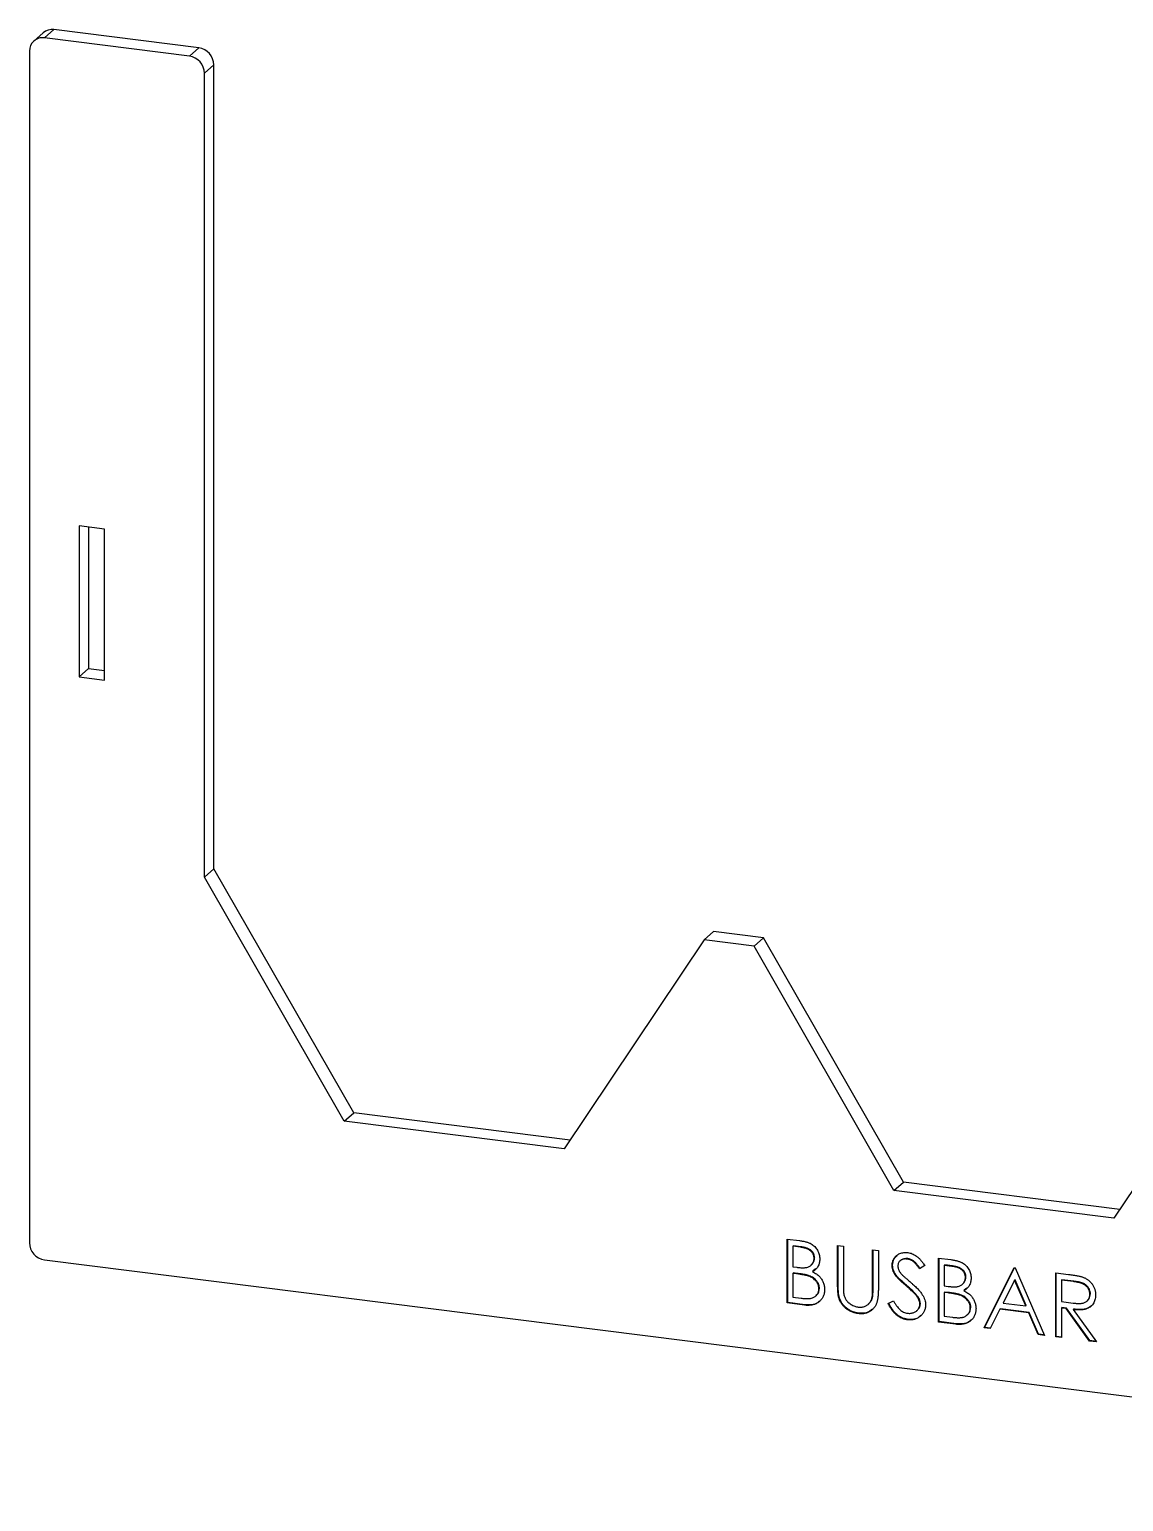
# Paper-space layout '_Dimetric' of a CAD drawing. Header units: millimetres. Extents: x -184 to 182, y -148 to 127.
# Drawn here: x -184.2 to 20.6, y -148.3 to 127.3 of the extents above; entities that cross this region are included whole.
import ezdxf

# ---------------------------------------------------------------- set-up
doc = ezdxf.new("R2010")
doc.units = ezdxf.units.MM

psp = doc.layouts.new('_Dimetric')

# ---------------------------------------------------------------- linework, layer by layer
at = {"color": 7, "linetype": 'Continuous', "lineweight": 25}
for p, q in [((-179.6, 127.28), (-181.37, 125.72)), ((-152.47, 123.86), (-179.6, 127.28)), ((-181.58, 126.7), (-183.35, 125.14)), ((-154.24, 122.3), (-181.37, 125.72)), ((-184.17, 123.25), (-184.17, -99.82)), ((-154.24, 122.3), (-152.47, 123.86)), ((-149.67, 120.68), (-151.43, 119.12)), ((-151.43, -31.35), (-151.43, 119.12)), ((-149.67, -29.79), (-149.67, 120.68)), ((-174.87, 34.39), (-174.87, 6.11)), ((-170.1, 33.79), (-174.87, 34.39)), ((-173.1, 34.17), (-173.1, 7.67)), ((-170.1, 5.51), (-170.1, 33.79)), ((-173.1, 7.67), (-174.87, 6.11)), ((-174.87, 6.11), (-170.1, 5.51)), ((-173.1, 7.67), (-170.1, 7.29)), ((-151.43, -31.35), (-149.67, -29.79)), ((-123.47, -75.52), (-149.67, -29.79)), ((-125.24, -77.08), (-151.43, -31.35)), ((-57.89, -43.14), (-84.08, -82.26)), ((-57.89, -43.14), (-56.12, -41.58)), ((-48.54, -44.32), (-57.89, -43.14)), ((-46.77, -42.76), (-56.12, -41.58)), ((-48.54, -44.32), (-46.77, -42.76)), ((-20.58, -88.48), (-46.77, -42.76)), ((-22.35, -90.04), (-48.54, -44.32)), ((45, -56.1), (18.81, -95.23)), ((-125.24, -77.08), (-123.47, -75.52)), ((-84.08, -82.26), (-125.24, -77.08)), ((-82.98, -80.62), (-123.47, -75.52)), ((-22.35, -90.04), (-20.58, -88.48)), ((18.81, -95.23), (-22.35, -90.04)), ((19.91, -93.58), (-20.58, -88.48)), ((-42.34, -99.12), (-40.02, -99.41)), ((-42.34, -111.09), (-42.34, -99.12)), ((-42.25, -111.02), (-42.25, -99.13)), ((-41.18, -100.4), (-41.27, -100.48)), ((-41.27, -100.48), (-41.27, -104.32)), ((-39.83, -100.66), (-41.27, -100.48)), ((-39.74, -100.59), (-41.18, -100.4)), ((-39.74, -100.59), (-39.83, -100.66)), ((-32.9, -100.31), (-31.83, -100.44)), ((-32.9, -107.54), (-32.9, -100.31)), ((-32.81, -107.46), (-32.81, -100.32)), ((-31.83, -100.44), (-31.83, -107.62)), ((-26.35, -101.13), (-25.28, -101.27)), ((-26.35, -108.31), (-26.35, -101.13)), ((-26.26, -108.23), (-26.26, -101.15)), ((-25.28, -101.27), (-25.28, -108.5)), ((-181.37, -103.01), (177.83, -148.26)), ((-41.27, -104.32), (-40.56, -104.41)), ((-37.89, -104.04), (-37.78, -103.94)), ((-37.22, -102.66), (-37.31, -102.74)), ((-22.6, -104), (-22.69, -104.08)), ((-21.12, -103.13), (-21.23, -103.23)), ((-19.79, -102.79), (-19.88, -102.87)), ((-16.6, -104.08), (-17.56, -104.7)), ((-17.47, -104.62), (-17.56, -104.7)), ((-16.51, -104), (-17.47, -104.62)), ((-14.01, -102.69), (-11.69, -102.98)), ((-14.01, -114.66), (-14.01, -102.69)), ((-13.92, -114.58), (-13.92, -102.7)), ((-12.86, -103.97), (-12.94, -104.05)), ((-12.94, -104.05), (-12.94, -107.89)), ((-11.5, -104.23), (-12.94, -104.05)), ((-11.41, -104.16), (-12.86, -103.97)), ((-11.41, -104.16), (-11.5, -104.23)), ((-5.48, -115.74), (0.15, -104.47)), ((-5.39, -115.66), (0.2, -104.48)), ((0.15, -104.47), (0.31, -104.49)), ((0.31, -104.49), (5.79, -117.16)), ((-41.18, -105.47), (-41.27, -105.55)), ((-41.27, -105.55), (-41.27, -110)), ((-40.57, -105.64), (-41.27, -105.55)), ((-40.48, -105.56), (-41.18, -105.47)), ((-40.48, -105.56), (-40.57, -105.64)), ((-38.25, -105.98), (-38.34, -106.06)), ((-37.53, -105.15), (-37.62, -105.23)), ((-37.03, -104.72), (-37.53, -105.15)), ((-32.81, -107.46), (-32.9, -107.54)), ((-21.94, -105.91), (-22.03, -105.99)), ((-8.9, -106.23), (-8.98, -106.31)), ((0.22, -106.82), (-1.93, -111.12)), ((0.31, -106.74), (0.22, -106.82)), ((2.31, -111.65), (0.22, -106.82)), ((2.4, -111.58), (0.31, -106.74)), ((7.92, -105.45), (10.3, -105.75)), ((7.92, -117.43), (7.92, -105.45)), ((8.01, -117.35), (8.01, -105.46)), ((9.08, -106.74), (8.99, -106.81)), ((8.99, -106.81), (8.99, -110.81)), ((11.22, -107.09), (8.99, -106.81)), ((11.3, -107.02), (9.08, -106.74)), ((11.3, -107.02), (11.22, -107.09)), ((-41.27, -110), (-39.75, -110.19)), ((-37.02, -109.79), (-36.91, -109.7)), ((-36.31, -108.36), (-36.4, -108.44)), ((-32.6, -110.01), (-32.68, -110.09)), ((-26.38, -110.07), (-26.47, -110.15)), ((-26.26, -108.23), (-26.35, -108.31)), ((-19.99, -107.78), (-20.08, -107.86)), ((-17.85, -109.96), (-17.94, -110.04)), ((-12.94, -107.89), (-12.23, -107.98)), ((-12.86, -109.04), (-12.94, -109.12)), ((-12.94, -109.12), (-12.94, -113.57)), ((-12.24, -109.21), (-12.94, -109.12)), ((-12.15, -109.13), (-12.86, -109.04)), ((-12.15, -109.13), (-12.24, -109.21)), ((-9.93, -109.55), (-10.01, -109.63)), ((-9.56, -107.61), (-9.45, -107.51)), ((-9.2, -108.72), (-9.29, -108.8)), ((-8.7, -108.29), (-9.2, -108.72)), ((14.41, -109.38), (14.32, -109.46)), ((-42.25, -111.02), (-42.34, -111.09)), ((-39.13, -111.5), (-42.34, -111.09)), ((-39.04, -111.42), (-42.25, -111.02)), ((-39.04, -111.42), (-39.13, -111.5)), ((-27.17, -111.32), (-27.06, -111.23)), ((-23.45, -111.16), (-22.45, -110.68)), ((-18.08, -112.54), (-17.97, -112.45)), ((-17.42, -111.19), (-17.51, -111.27)), ((-7.98, -111.93), (-8.07, -112.01)), ((-2.51, -112.27), (-4.32, -115.88)), ((-2.42, -112.2), (-2.51, -112.27)), ((2.87, -112.95), (-2.51, -112.27)), ((2.96, -112.87), (-2.42, -112.2)), ((-1.93, -111.12), (2.31, -111.65)), ((2.4, -111.58), (2.31, -111.65)), ((2.96, -112.87), (2.87, -112.95)), ((4.63, -117.01), (2.87, -112.95)), ((4.72, -116.93), (2.96, -112.87)), ((8.99, -110.81), (11.16, -111.1)), ((9.08, -111.96), (8.99, -112.03)), ((8.99, -112.03), (8.99, -117.56)), ((9.85, -112.14), (8.99, -112.03)), ((9.94, -112.06), (9.08, -111.96)), ((9.94, -112.06), (9.85, -112.14)), ((14.22, -118.22), (9.85, -112.14)), ((14.31, -118.14), (9.94, -112.06)), ((11.26, -112.23), (11.17, -112.31)), ((11.17, -112.31), (15.54, -118.38)), ((13.75, -110.76), (13.86, -110.66)), ((-28.88, -113.01), (-28.97, -113.08)), ((-19.75, -114.16), (-19.84, -114.23)), ((-13.92, -114.58), (-14.01, -114.66)), ((-10.8, -115.07), (-14.01, -114.66)), ((-10.71, -114.99), (-13.92, -114.58)), ((-12.94, -113.57), (-11.43, -113.76)), ((-10.71, -114.99), (-10.8, -115.07)), ((-8.69, -113.36), (-8.58, -113.26)), ((-5.39, -115.66), (-5.48, -115.74)), ((-4.32, -115.88), (-5.48, -115.74)), ((-4.28, -115.8), (-5.39, -115.66)), ((4.72, -116.93), (4.63, -117.01)), ((5.79, -117.16), (4.63, -117.01)), ((5.75, -117.06), (4.72, -116.93)), ((8.01, -117.35), (7.92, -117.43)), ((8.99, -117.56), (7.92, -117.43)), ((8.99, -117.47), (8.01, -117.35)), ((14.31, -118.14), (14.22, -118.22)), ((15.54, -118.38), (14.22, -118.22)), ((15.47, -118.29), (14.31, -118.14))]:
    psp.add_line(p, q, dxfattribs=at)
for centre, radius, start, end in [((-179.95, 124.8), 2.5, 81.8416, 130.6612), ((-181.73, 123.31), 2.44, 81.3986, 181.4206), ((-154.71, 119.06), 3.28, 1.0587, 81.7605), ((-152.94, 120.62), 3.28, 1.0587, 81.7605), ((-180.9, -99.76), 3.28, 181.0587, 261.7605)]:
    psp.add_arc(centre, radius, start, end, dxfattribs=at)
for points, knots in [([(-40.02, -99.41), (-39.91, -99.43), (-39.69, -99.46), (-39.37, -99.51), (-39.07, -99.58), (-38.79, -99.65), (-38.53, -99.73), (-38.29, -99.82), (-38.07, -99.91), (-37.81, -100.06), (-37.51, -100.26), (-37.19, -100.53), (-36.91, -100.86), (-36.67, -101.22), (-36.48, -101.61), (-36.35, -102.01), (-36.26, -102.43), (-36.25, -102.71), (-36.25, -102.85)], [0, 0, 0, 0, 0.062594, 0.121323, 0.17668, 0.228365, 0.276868, 0.321879, 0.364099, 0.403356, 0.477968, 0.550535, 0.623584, 0.698175, 0.773354, 0.847281, 0.922818, 1, 1, 1, 1]), ([(-37.31, -102.74), (-37.31, -102.67), (-37.32, -102.54), (-37.35, -102.35), (-37.4, -102.17), (-37.46, -101.99), (-37.55, -101.82), (-37.65, -101.66), (-37.77, -101.51), (-37.91, -101.37), (-38.08, -101.24), (-38.26, -101.12), (-38.47, -101.02), (-38.7, -100.92), (-38.95, -100.84), (-39.22, -100.76), (-39.52, -100.71), (-39.72, -100.68), (-39.83, -100.66)], [0, 0, 0, 0, 0.057003, 0.111818, 0.164402, 0.21587, 0.266841, 0.317479, 0.369902, 0.4234, 0.479718, 0.539241, 0.602431, 0.67103, 0.744485, 0.823454, 0.90874, 1, 1, 1, 1]), ([(-37.22, -102.66), (-37.23, -102.6), (-37.23, -102.47), (-37.26, -102.27), (-37.31, -102.09), (-37.37, -101.91), (-37.46, -101.74), (-37.56, -101.58), (-37.68, -101.43), (-37.83, -101.29), (-37.99, -101.16), (-38.17, -101.04), (-38.38, -100.94), (-38.61, -100.84), (-38.86, -100.76), (-39.13, -100.69), (-39.43, -100.63), (-39.63, -100.6), (-39.74, -100.59)], [0, 0, 0, 0, 0.057003, 0.111818, 0.164402, 0.21587, 0.266841, 0.317479, 0.369902, 0.4234, 0.479718, 0.539241, 0.602431, 0.67103, 0.744485, 0.823454, 0.90874, 1, 1, 1, 1]), ([(-22.69, -104.08), (-22.69, -103.96), (-22.68, -103.71), (-22.6, -103.35), (-22.49, -103.01), (-22.32, -102.71), (-22.11, -102.43), (-21.87, -102.19), (-21.58, -101.99), (-21.26, -101.83), (-20.91, -101.71), (-20.54, -101.64), (-20.16, -101.62), (-19.9, -101.64), (-19.76, -101.66)], [0, 0, 0, 0, 0.083785, 0.16578, 0.24628, 0.327461, 0.408797, 0.489715, 0.571376, 0.655523, 0.741019, 0.826547, 0.911989, 1, 1, 1, 1]), ([(-19.76, -101.66), (-19.62, -101.68), (-19.35, -101.72), (-18.94, -101.86), (-18.54, -102.05), (-18.22, -102.25), (-17.98, -102.44), (-17.79, -102.6), (-17.6, -102.79), (-17.4, -103.01), (-17.2, -103.24), (-17, -103.5), (-16.8, -103.78), (-16.67, -103.98), (-16.6, -104.08)], [0, 0, 0, 0, 0.107233, 0.213252, 0.31883, 0.426794, 0.483646, 0.543604, 0.608308, 0.677127, 0.750686, 0.828713, 0.91219, 1, 1, 1, 1]), ([(-40.56, -104.41), (-40.45, -104.42), (-40.25, -104.44), (-39.96, -104.47), (-39.68, -104.49), (-39.43, -104.5), (-39.2, -104.49), (-39, -104.48), (-38.81, -104.46), (-38.6, -104.41), (-38.35, -104.33), (-38.09, -104.2), (-37.86, -104.02), (-37.67, -103.81), (-37.51, -103.58), (-37.4, -103.32), (-37.32, -103.04), (-37.32, -102.84), (-37.31, -102.74)], [0, 0, 0, 0, 0.072301, 0.1397, 0.202289, 0.2606, 0.31319, 0.361739, 0.405706, 0.44554, 0.518832, 0.589778, 0.658867, 0.72843, 0.797283, 0.864815, 0.931364, 1, 1, 1, 1]), ([(-37.8, -103.94), (-37.7, -103.85), (-37.48, -103.65), (-37.27, -103.2), (-37.24, -102.84), (-37.22, -102.66)], [0, 0, 0, 0, 0.275058, 0.637631, 1, 1, 1, 1]), ([(-36.25, -102.85), (-36.25, -102.99), (-36.26, -103.24), (-36.33, -103.62), (-36.44, -103.96), (-36.59, -104.29), (-36.79, -104.58), (-37.02, -104.84), (-37.3, -105.06), (-37.51, -105.17), (-37.62, -105.23)], [0, 0, 0, 0, 0.130569, 0.256581, 0.380552, 0.503623, 0.625739, 0.747549, 0.871766, 1, 1, 1, 1]), ([(-22.03, -105.99), (-22.08, -105.91), (-22.18, -105.76), (-22.32, -105.53), (-22.44, -105.29), (-22.53, -105.05), (-22.6, -104.81), (-22.65, -104.57), (-22.69, -104.33), (-22.69, -104.16), (-22.69, -104.08)], [0, 0, 0, 0, 0.133507, 0.262559, 0.388264, 0.512667, 0.633722, 0.755394, 0.877553, 1, 1, 1, 1]), ([(-22.6, -104), (-22.56, -103.57), (-22.5, -102.84), (-21.98, -102.39), (-21.77, -102.21)], [0, 0, 0, 0, 0.588862, 1, 1, 1, 1]), ([(-21.94, -105.91), (-21.99, -105.83), (-22.09, -105.68), (-22.23, -105.45), (-22.35, -105.21), (-22.44, -104.97), (-22.51, -104.73), (-22.57, -104.49), (-22.6, -104.25), (-22.6, -104.09), (-22.6, -104)], [0, 0, 0, 0, 0.133507, 0.262559, 0.388264, 0.512667, 0.633722, 0.755394, 0.877553, 1, 1, 1, 1]), ([(-19.88, -102.87), (-20.01, -102.86), (-20.24, -102.84), (-20.58, -102.88), (-20.88, -102.98), (-21.14, -103.14), (-21.36, -103.34), (-21.51, -103.58), (-21.61, -103.86), (-21.62, -104.06), (-21.62, -104.17)], [0, 0, 0, 0, 0.143073, 0.275903, 0.402371, 0.528414, 0.650356, 0.765895, 0.880774, 1, 1, 1, 1]), ([(-21.62, -104.17), (-21.62, -104.23), (-21.62, -104.36), (-21.58, -104.55), (-21.54, -104.75), (-21.46, -104.95), (-21.36, -105.15), (-21.22, -105.36), (-21.04, -105.59), (-20.91, -105.73), (-20.84, -105.81)], [0, 0, 0, 0, 0.107285, 0.214746, 0.322939, 0.434116, 0.553412, 0.686073, 0.834256, 1, 1, 1, 1]), ([(-19.79, -102.79), (-20.03, -102.78), (-20.5, -102.77), (-20.98, -102.95), (-21.12, -103.13), (-21.12, -103.14)], [0, 0, 0, 0, 0.4912794, 0.9814771, 1, 1, 1, 1]), ([(-17.56, -104.7), (-17.62, -104.61), (-17.73, -104.45), (-17.9, -104.23), (-18.06, -104.02), (-18.22, -103.84), (-18.37, -103.68), (-18.51, -103.53), (-18.65, -103.41), (-18.82, -103.28), (-19.04, -103.14), (-19.31, -103.01), (-19.59, -102.92), (-19.79, -102.89), (-19.88, -102.87)], [0, 0, 0, 0, 0.098469, 0.189629, 0.274184, 0.352183, 0.423199, 0.488551, 0.548473, 0.60144, 0.701198, 0.799592, 0.898545, 1, 1, 1, 1]), ([(-17.47, -104.62), (-17.53, -104.54), (-17.64, -104.38), (-17.81, -104.15), (-17.98, -103.95), (-18.13, -103.76), (-18.28, -103.6), (-18.42, -103.46), (-18.56, -103.33), (-18.73, -103.2), (-18.95, -103.06), (-19.22, -102.93), (-19.5, -102.84), (-19.7, -102.81), (-19.79, -102.79)], [0, 0, 0, 0, 0.098469, 0.189629, 0.274184, 0.352183, 0.423199, 0.488551, 0.548473, 0.60144, 0.701198, 0.799592, 0.898545, 1, 1, 1, 1]), ([(-11.69, -102.98), (-11.58, -103), (-11.36, -103.02), (-11.04, -103.08), (-10.74, -103.15), (-10.46, -103.22), (-10.2, -103.3), (-9.96, -103.39), (-9.74, -103.48), (-9.48, -103.62), (-9.18, -103.82), (-8.86, -104.1), (-8.58, -104.43), (-8.34, -104.79), (-8.15, -105.18), (-8.02, -105.58), (-7.93, -106), (-7.92, -106.28), (-7.92, -106.42)], [0, 0, 0, 0, 0.062594, 0.121323, 0.17668, 0.228365, 0.276868, 0.321879, 0.364099, 0.403356, 0.477968, 0.550535, 0.623584, 0.698175, 0.773354, 0.847281, 0.922818, 1, 1, 1, 1]), ([(-8.98, -106.31), (-8.99, -106.24), (-8.99, -106.11), (-9.02, -105.92), (-9.07, -105.73), (-9.13, -105.56), (-9.22, -105.39), (-9.32, -105.23), (-9.44, -105.08), (-9.59, -104.94), (-9.75, -104.81), (-9.93, -104.69), (-10.14, -104.58), (-10.37, -104.49), (-10.62, -104.41), (-10.89, -104.33), (-11.19, -104.28), (-11.39, -104.25), (-11.5, -104.23)], [0, 0, 0, 0, 0.0570031, 0.1118179, 0.1644024, 0.2158698, 0.2668411, 0.317479, 0.3699021, 0.4234004, 0.4797184, 0.5392415, 0.6024307, 0.6710295, 0.7444848, 0.823454, 0.9087403, 1, 1, 1, 1]), ([(-8.9, -106.23), (-8.9, -106.17), (-8.9, -106.03), (-8.93, -105.84), (-8.98, -105.66), (-9.04, -105.48), (-9.13, -105.31), (-9.23, -105.15), (-9.36, -105), (-9.5, -104.86), (-9.66, -104.73), (-9.84, -104.61), (-10.05, -104.51), (-10.28, -104.41), (-10.53, -104.33), (-10.8, -104.26), (-11.1, -104.2), (-11.3, -104.17), (-11.41, -104.16)], [0, 0, 0, 0, 0.0570031, 0.1118179, 0.1644024, 0.2158698, 0.2668411, 0.317479, 0.3699021, 0.4234004, 0.4797184, 0.5392415, 0.6024307, 0.6710295, 0.7444848, 0.823454, 0.9087403, 1, 1, 1, 1]), ([(-38.34, -106.06), (-38.4, -106.04), (-38.53, -106), (-38.73, -105.94), (-38.96, -105.89), (-39.23, -105.84), (-39.52, -105.79), (-39.84, -105.74), (-40.19, -105.68), (-40.44, -105.65), (-40.57, -105.64)], [0, 0, 0, 0, 0.079306, 0.171953, 0.277057, 0.394731, 0.526177, 0.671345, 0.829285, 1, 1, 1, 1]), ([(-38.25, -105.98), (-38.31, -105.96), (-38.44, -105.92), (-38.64, -105.87), (-38.88, -105.81), (-39.14, -105.76), (-39.43, -105.71), (-39.75, -105.66), (-40.11, -105.61), (-40.35, -105.58), (-40.48, -105.56)], [0, 0, 0, 0, 0.079306, 0.171953, 0.277057, 0.394731, 0.526177, 0.671345, 0.829285, 1, 1, 1, 1]), ([(-36.4, -108.44), (-36.4, -108.38), (-36.4, -108.25), (-36.43, -108.07), (-36.47, -107.88), (-36.52, -107.7), (-36.6, -107.53), (-36.69, -107.36), (-36.79, -107.19), (-36.96, -106.97), (-37.2, -106.72), (-37.53, -106.45), (-37.92, -106.23), (-38.2, -106.12), (-38.34, -106.06)], [0, 0, 0, 0, 0.060287, 0.119602, 0.177503, 0.235143, 0.292133, 0.350871, 0.410098, 0.470732, 0.594829, 0.722579, 0.856691, 1, 1, 1, 1]), ([(-36.31, -108.36), (-36.31, -108.3), (-36.31, -108.18), (-36.34, -107.99), (-36.38, -107.8), (-36.43, -107.62), (-36.51, -107.45), (-36.6, -107.28), (-36.71, -107.11), (-36.87, -106.89), (-37.11, -106.64), (-37.45, -106.37), (-37.83, -106.15), (-38.11, -106.04), (-38.25, -105.98)], [0, 0, 0, 0, 0.060287, 0.119602, 0.177503, 0.235143, 0.292133, 0.350871, 0.410098, 0.470732, 0.594829, 0.722579, 0.856691, 1, 1, 1, 1]), ([(-37.62, -105.23), (-37.48, -105.3), (-37.23, -105.43), (-36.87, -105.65), (-36.56, -105.88), (-36.31, -106.12), (-36.08, -106.38), (-35.89, -106.65), (-35.72, -106.94), (-35.58, -107.25), (-35.47, -107.56), (-35.39, -107.9), (-35.34, -108.23), (-35.34, -108.46), (-35.33, -108.58)], [0, 0, 0, 0, 0.106057, 0.202914, 0.2903, 0.370223, 0.446384, 0.521397, 0.598291, 0.676142, 0.755529, 0.834887, 0.916646, 1, 1, 1, 1]), ([(-32.6, -110.01), (-32.61, -109.95), (-32.65, -109.8), (-32.69, -109.57), (-32.73, -109.3), (-32.76, -109), (-32.78, -108.66), (-32.79, -108.29), (-32.81, -107.89), (-32.81, -107.61), (-32.81, -107.46)], [0, 0, 0, 0, 0.07813, 0.169465, 0.274335, 0.39211, 0.523687, 0.668365, 0.827132, 1, 1, 1, 1]), ([(-20.08, -107.86), (-20.21, -107.76), (-20.44, -107.56), (-20.78, -107.26), (-21.08, -106.99), (-21.34, -106.74), (-21.57, -106.52), (-21.76, -106.32), (-21.91, -106.15), (-21.99, -106.04), (-22.03, -105.99)], [0, 0, 0, 0, 0.181535, 0.347082, 0.495568, 0.628357, 0.74552, 0.845831, 0.930782, 1, 1, 1, 1]), ([(-19.99, -107.78), (-20.12, -107.68), (-20.36, -107.48), (-20.69, -107.18), (-20.99, -106.91), (-21.25, -106.66), (-21.48, -106.44), (-21.67, -106.25), (-21.82, -106.07), (-21.9, -105.96), (-21.94, -105.91)], [0, 0, 0, 0, 0.181535, 0.347082, 0.495568, 0.628357, 0.74552, 0.845831, 0.930782, 1, 1, 1, 1]), ([(-20.84, -105.81), (-20.82, -105.84), (-20.75, -105.9), (-20.64, -106.01), (-20.49, -106.14), (-20.31, -106.3), (-20.09, -106.49), (-19.84, -106.7), (-19.56, -106.94), (-19.35, -107.11), (-19.25, -107.21)], [0, 0, 0, 0, 0.052594, 0.124952, 0.218094, 0.333502, 0.468789, 0.624938, 0.801683, 1, 1, 1, 1]), ([(-19.25, -107.21), (-19.12, -107.32), (-18.87, -107.53), (-18.51, -107.85), (-18.19, -108.16), (-17.9, -108.46), (-17.64, -108.74), (-17.41, -109.02), (-17.21, -109.28), (-17, -109.61), (-16.78, -110.01), (-16.59, -110.49), (-16.47, -110.96), (-16.45, -111.27), (-16.45, -111.42)], [0, 0, 0, 0, 0.096972, 0.187773, 0.272396, 0.351321, 0.424335, 0.491909, 0.554233, 0.611268, 0.716348, 0.81454, 0.908495, 1, 1, 1, 1]), ([(-12.23, -107.98), (-12.12, -107.99), (-11.92, -108.01), (-11.63, -108.04), (-11.36, -108.06), (-11.1, -108.07), (-10.88, -108.06), (-10.67, -108.05), (-10.48, -108.03), (-10.27, -107.98), (-10.02, -107.9), (-9.76, -107.76), (-9.53, -107.59), (-9.34, -107.38), (-9.18, -107.15), (-9.07, -106.89), (-8.99, -106.61), (-8.99, -106.41), (-8.98, -106.31)], [0, 0, 0, 0, 0.072301, 0.1397, 0.202289, 0.2606, 0.31319, 0.361739, 0.405706, 0.44554, 0.518832, 0.589778, 0.658867, 0.72843, 0.797283, 0.864815, 0.931364, 1, 1, 1, 1]), ([(-9.47, -107.51), (-9.38, -107.42), (-9.16, -107.22), (-8.94, -106.77), (-8.91, -106.41), (-8.9, -106.23)], [0, 0, 0, 0, 0.275058, 0.637631, 1, 1, 1, 1]), ([(-7.92, -106.42), (-7.92, -106.55), (-7.93, -106.81), (-8, -107.19), (-8.11, -107.53), (-8.26, -107.86), (-8.46, -108.15), (-8.69, -108.41), (-8.97, -108.62), (-9.18, -108.74), (-9.29, -108.8)], [0, 0, 0, 0, 0.130569, 0.256581, 0.380552, 0.503623, 0.625739, 0.747549, 0.871766, 1, 1, 1, 1]), ([(10.3, -105.75), (10.46, -105.77), (10.76, -105.81), (11.2, -105.87), (11.6, -105.94), (11.95, -106), (12.27, -106.06), (12.55, -106.12), (12.78, -106.18), (12.93, -106.23), (12.99, -106.25)], [0, 0, 0, 0, 0.176258, 0.338434, 0.484822, 0.617158, 0.734698, 0.837385, 0.926372, 1, 1, 1, 1]), ([(14.32, -109.46), (14.31, -109.36), (14.31, -109.17), (14.24, -108.88), (14.13, -108.6), (13.98, -108.34), (13.8, -108.09), (13.58, -107.87), (13.34, -107.68), (13.11, -107.55), (12.91, -107.47), (12.74, -107.4), (12.54, -107.34), (12.32, -107.28), (12.08, -107.23), (11.81, -107.18), (11.52, -107.13), (11.32, -107.11), (11.22, -107.09)], [0, 0, 0, 0, 0.068814, 0.136365, 0.204019, 0.273064, 0.342913, 0.410965, 0.479169, 0.549308, 0.587652, 0.630647, 0.678879, 0.731934, 0.791111, 0.855283, 0.925086, 1, 1, 1, 1]), ([(14.41, -109.38), (14.4, -109.28), (14.4, -109.09), (14.33, -108.8), (14.22, -108.53), (14.07, -108.26), (13.88, -108.01), (13.67, -107.79), (13.43, -107.61), (13.2, -107.48), (13, -107.39), (12.83, -107.32), (12.63, -107.26), (12.41, -107.21), (12.17, -107.15), (11.9, -107.1), (11.61, -107.06), (11.41, -107.03), (11.3, -107.02)], [0, 0, 0, 0, 0.068814, 0.136365, 0.204019, 0.273064, 0.342913, 0.410965, 0.479169, 0.549308, 0.587652, 0.630647, 0.678879, 0.731934, 0.791111, 0.855283, 0.925086, 1, 1, 1, 1]), ([(12.99, -106.25), (13.08, -106.29), (13.25, -106.35), (13.5, -106.47), (13.73, -106.61), (13.96, -106.76), (14.17, -106.93), (14.36, -107.11), (14.55, -107.31), (14.72, -107.53), (14.88, -107.75), (15.01, -107.99), (15.13, -108.23), (15.22, -108.49), (15.3, -108.75), (15.35, -109.03), (15.38, -109.31), (15.38, -109.5), (15.39, -109.59)], [0, 0, 0, 0, 0.064217, 0.127064, 0.188745, 0.249132, 0.309453, 0.369827, 0.43065, 0.492352, 0.554072, 0.61569, 0.676798, 0.738439, 0.801317, 0.865185, 0.931641, 1, 1, 1, 1]), ([(-39.75, -110.19), (-39.65, -110.2), (-39.44, -110.23), (-39.13, -110.26), (-38.85, -110.27), (-38.6, -110.28), (-38.36, -110.27), (-38.15, -110.26), (-37.96, -110.23), (-37.73, -110.18), (-37.48, -110.1), (-37.22, -109.95), (-36.98, -109.77), (-36.77, -109.55), (-36.61, -109.3), (-36.49, -109.03), (-36.41, -108.74), (-36.4, -108.54), (-36.4, -108.44)], [0, 0, 0, 0, 0.072502, 0.139739, 0.201795, 0.259822, 0.312206, 0.360773, 0.40454, 0.443698, 0.516841, 0.587874, 0.657965, 0.728969, 0.799308, 0.866636, 0.933116, 1, 1, 1, 1]), ([(-35.33, -108.58), (-35.34, -108.69), (-35.34, -108.92), (-35.39, -109.25), (-35.47, -109.57), (-35.58, -109.86), (-35.73, -110.14), (-35.91, -110.4), (-36.12, -110.64), (-36.36, -110.87), (-36.63, -111.06), (-36.92, -111.23), (-37.23, -111.36), (-37.57, -111.45), (-37.93, -111.52), (-38.31, -111.54), (-38.71, -111.54), (-38.98, -111.51), (-39.13, -111.5)], [0, 0, 0, 0, 0.0611603, 0.1203346, 0.1781803, 0.2352351, 0.292683, 0.3511862, 0.4104566, 0.4717199, 0.5337612, 0.595739, 0.6578875, 0.7212952, 0.7868225, 0.8546862, 0.925478, 1, 1, 1, 1]), ([(-36.96, -109.65), (-36.85, -109.57), (-36.58, -109.4), (-36.36, -108.92), (-36.33, -108.55), (-36.31, -108.36)], [0, 0, 0, 0, 0.281947, 0.641062, 1, 1, 1, 1]), ([(-32.68, -110.09), (-32.7, -110.02), (-32.74, -109.88), (-32.78, -109.65), (-32.81, -109.38), (-32.85, -109.08), (-32.87, -108.74), (-32.88, -108.37), (-32.9, -107.97), (-32.9, -107.69), (-32.9, -107.54)], [0, 0, 0, 0, 0.07813, 0.169465, 0.274335, 0.39211, 0.523687, 0.668365, 0.827132, 1, 1, 1, 1]), ([(-28.97, -113.08), (-29.09, -113.07), (-29.31, -113.03), (-29.64, -112.96), (-29.96, -112.87), (-30.26, -112.75), (-30.56, -112.62), (-30.84, -112.47), (-31.1, -112.29), (-31.36, -112.1), (-31.59, -111.89), (-31.81, -111.67), (-32.01, -111.43), (-32.19, -111.19), (-32.34, -110.93), (-32.48, -110.66), (-32.59, -110.38), (-32.65, -110.19), (-32.68, -110.09)], [0, 0, 0, 0, 0.071175, 0.139644, 0.206317, 0.271373, 0.335418, 0.398076, 0.460608, 0.52297, 0.584716, 0.644895, 0.704291, 0.762998, 0.821087, 0.880104, 0.939388, 1, 1, 1, 1]), ([(-28.88, -113.01), (-29, -112.99), (-29.22, -112.96), (-29.55, -112.88), (-29.87, -112.79), (-30.17, -112.68), (-30.47, -112.54), (-30.75, -112.39), (-31.01, -112.21), (-31.27, -112.02), (-31.51, -111.81), (-31.72, -111.59), (-31.92, -111.35), (-32.1, -111.11), (-32.25, -110.85), (-32.39, -110.58), (-32.51, -110.3), (-32.57, -110.11), (-32.6, -110.01)], [0, 0, 0, 0, 0.071175, 0.139644, 0.206317, 0.271373, 0.335418, 0.398076, 0.460608, 0.52297, 0.584716, 0.644895, 0.704291, 0.762998, 0.821087, 0.880104, 0.939388, 1, 1, 1, 1]), ([(-31.83, -107.62), (-31.83, -107.72), (-31.83, -107.91), (-31.83, -108.19), (-31.82, -108.43), (-31.82, -108.65), (-31.81, -108.83), (-31.8, -108.99), (-31.8, -109.11), (-31.79, -109.18), (-31.78, -109.22)], [0, 0, 0, 0, 0.191079, 0.362605, 0.516099, 0.650038, 0.765977, 0.862374, 0.940842, 1, 1, 1, 1]), ([(-31.78, -109.22), (-31.76, -109.33), (-31.73, -109.55), (-31.64, -109.88), (-31.52, -110.17), (-31.38, -110.45), (-31.19, -110.7), (-30.96, -110.94), (-30.68, -111.16), (-30.38, -111.37), (-30.05, -111.54), (-29.71, -111.69), (-29.37, -111.8), (-29.14, -111.83), (-29.03, -111.85)], [0, 0, 0, 0, 0.086315, 0.167766, 0.244433, 0.318135, 0.391884, 0.470068, 0.553904, 0.644339, 0.736875, 0.826168, 0.913679, 1, 1, 1, 1]), ([(-29.03, -111.85), (-28.93, -111.86), (-28.74, -111.87), (-28.45, -111.87), (-28.17, -111.82), (-27.9, -111.75), (-27.64, -111.64), (-27.4, -111.51), (-27.19, -111.35), (-27, -111.16), (-26.83, -110.95), (-26.68, -110.71), (-26.56, -110.44), (-26.5, -110.25), (-26.47, -110.15)], [0, 0, 0, 0, 0.082891, 0.165303, 0.247762, 0.331528, 0.41528, 0.496366, 0.577151, 0.657783, 0.739322, 0.823793, 0.909476, 1, 1, 1, 1]), ([(-25.28, -108.5), (-25.28, -108.63), (-25.28, -108.88), (-25.3, -109.26), (-25.32, -109.61), (-25.35, -109.94), (-25.4, -110.25), (-25.45, -110.54), (-25.51, -110.8), (-25.58, -111.06), (-25.66, -111.29), (-25.77, -111.51), (-25.89, -111.73), (-26.03, -111.93), (-26.19, -112.12), (-26.37, -112.3), (-26.57, -112.47), (-26.78, -112.63), (-27.01, -112.77), (-27.26, -112.89), (-27.52, -112.99), (-27.78, -113.06), (-28.06, -113.1), (-28.36, -113.12), (-28.66, -113.12), (-28.87, -113.1), (-28.97, -113.08)], [0, 0, 0, 0, 0.054858, 0.1070588, 0.1569784, 0.2039923, 0.2484915, 0.2904833, 0.330489, 0.3678859, 0.4038581, 0.4400093, 0.476295, 0.5127923, 0.5504848, 0.5883811, 0.6276453, 0.6679795, 0.7084328, 0.7486023, 0.7890878, 0.8294612, 0.870371, 0.9122142, 0.9555466, 1, 1, 1, 1]), ([(-27.08, -111.22), (-26.93, -111.08), (-26.61, -110.76), (-26.46, -110.31), (-26.38, -110.07)], [0, 0, 0, 0, 0.461587, 1, 1, 1, 1]), ([(-26.47, -110.15), (-26.46, -110.11), (-26.43, -110.02), (-26.41, -109.86), (-26.39, -109.68), (-26.38, -109.46), (-26.36, -109.22), (-26.35, -108.94), (-26.35, -108.63), (-26.35, -108.42), (-26.35, -108.31)], [0, 0, 0, 0, 0.069835, 0.155621, 0.257802, 0.373811, 0.506402, 0.655564, 0.820079, 1, 1, 1, 1]), ([(-26.38, -110.07), (-26.37, -110.03), (-26.35, -109.94), (-26.33, -109.79), (-26.3, -109.6), (-26.29, -109.38), (-26.27, -109.14), (-26.26, -108.86), (-26.26, -108.56), (-26.26, -108.34), (-26.26, -108.23)], [0, 0, 0, 0, 0.069835, 0.155621, 0.257802, 0.373811, 0.506402, 0.655564, 0.820079, 1, 1, 1, 1]), ([(-17.94, -110.04), (-17.99, -109.97), (-18.1, -109.81), (-18.3, -109.57), (-18.52, -109.32), (-18.77, -109.05), (-19.06, -108.78), (-19.37, -108.48), (-19.71, -108.18), (-19.96, -107.97), (-20.08, -107.86)], [0, 0, 0, 0, 0.090279, 0.18953, 0.299198, 0.418926, 0.548376, 0.688136, 0.839084, 1, 1, 1, 1]), ([(-17.85, -109.96), (-17.9, -109.89), (-18.02, -109.73), (-18.21, -109.49), (-18.43, -109.24), (-18.68, -108.97), (-18.97, -108.7), (-19.28, -108.4), (-19.63, -108.1), (-19.87, -107.89), (-19.99, -107.78)], [0, 0, 0, 0, 0.090279, 0.18953, 0.299198, 0.418926, 0.548376, 0.688136, 0.839084, 1, 1, 1, 1]), ([(-17.51, -111.27), (-17.52, -111.17), (-17.53, -110.97), (-17.61, -110.66), (-17.75, -110.34), (-17.87, -110.14), (-17.94, -110.04)], [0, 0, 0, 0, 0.234723, 0.477158, 0.728556, 1, 1, 1, 1]), ([(-17.42, -111.19), (-17.43, -111.09), (-17.44, -110.89), (-17.53, -110.58), (-17.66, -110.27), (-17.79, -110.07), (-17.85, -109.96)], [0, 0, 0, 0, 0.234723, 0.477158, 0.728556, 1, 1, 1, 1]), ([(-10.01, -109.63), (-10.07, -109.61), (-10.2, -109.57), (-10.4, -109.51), (-10.63, -109.46), (-10.9, -109.41), (-11.19, -109.35), (-11.51, -109.31), (-11.87, -109.25), (-12.11, -109.22), (-12.24, -109.21)], [0, 0, 0, 0, 0.079306, 0.171953, 0.277057, 0.394731, 0.526177, 0.671345, 0.829285, 1, 1, 1, 1]), ([(-9.93, -109.55), (-9.98, -109.53), (-10.11, -109.49), (-10.31, -109.44), (-10.55, -109.38), (-10.81, -109.33), (-11.1, -109.28), (-11.42, -109.23), (-11.78, -109.18), (-12.02, -109.14), (-12.15, -109.13)], [0, 0, 0, 0, 0.079306, 0.171953, 0.277057, 0.394731, 0.526177, 0.671345, 0.829285, 1, 1, 1, 1]), ([(-8.07, -112.01), (-8.07, -111.95), (-8.07, -111.82), (-8.1, -111.63), (-8.14, -111.45), (-8.19, -111.27), (-8.27, -111.1), (-8.36, -110.93), (-8.47, -110.76), (-8.63, -110.54), (-8.87, -110.29), (-9.21, -110.02), (-9.59, -109.8), (-9.87, -109.68), (-10.01, -109.63)], [0, 0, 0, 0, 0.0602874, 0.1196024, 0.1775034, 0.2351427, 0.2921326, 0.3508712, 0.4100979, 0.4707315, 0.5948287, 0.7225788, 0.8566914, 1, 1, 1, 1]), ([(-7.98, -111.93), (-7.98, -111.87), (-7.98, -111.74), (-8.01, -111.56), (-8.05, -111.37), (-8.11, -111.19), (-8.18, -111.02), (-8.27, -110.85), (-8.38, -110.68), (-8.54, -110.46), (-8.78, -110.21), (-9.12, -109.94), (-9.5, -109.72), (-9.78, -109.61), (-9.93, -109.55)], [0, 0, 0, 0, 0.0602874, 0.1196024, 0.1775034, 0.2351427, 0.2921326, 0.3508712, 0.4100979, 0.4707315, 0.5948287, 0.7225788, 0.8566914, 1, 1, 1, 1]), ([(-9.29, -108.8), (-9.16, -108.87), (-8.9, -109), (-8.54, -109.22), (-8.24, -109.45), (-7.98, -109.69), (-7.75, -109.95), (-7.56, -110.22), (-7.4, -110.51), (-7.25, -110.81), (-7.14, -111.13), (-7.06, -111.46), (-7.01, -111.8), (-7.01, -112.03), (-7, -112.15)], [0, 0, 0, 0, 0.106057, 0.202914, 0.2903, 0.370223, 0.446384, 0.521397, 0.598291, 0.676142, 0.755529, 0.834887, 0.916646, 1, 1, 1, 1]), ([(11.16, -111.1), (11.26, -111.11), (11.46, -111.13), (11.75, -111.16), (12.01, -111.17), (12.26, -111.18), (12.48, -111.18), (12.68, -111.17), (12.87, -111.14), (13.08, -111.1), (13.32, -111.02), (13.58, -110.9), (13.8, -110.72), (13.98, -110.52), (14.13, -110.28), (14.24, -110.03), (14.31, -109.75), (14.31, -109.56), (14.32, -109.46)], [0, 0, 0, 0, 0.071668, 0.138913, 0.201185, 0.259124, 0.312255, 0.360682, 0.405086, 0.445102, 0.518778, 0.589462, 0.658462, 0.727283, 0.796322, 0.863175, 0.930949, 1, 1, 1, 1]), ([(15.39, -109.59), (15.38, -109.75), (15.37, -110.06), (15.28, -110.5), (15.13, -110.91), (14.93, -111.27), (14.67, -111.59), (14.35, -111.86), (13.99, -112.07), (13.65, -112.21), (13.34, -112.29), (13.1, -112.34), (12.83, -112.36), (12.54, -112.38), (12.22, -112.39), (11.89, -112.38), (11.54, -112.35), (11.3, -112.32), (11.17, -112.31)], [0, 0, 0, 0, 0.07878, 0.153721, 0.226714, 0.299191, 0.37119, 0.443006, 0.516689, 0.593217, 0.633873, 0.676989, 0.7229, 0.771959, 0.824211, 0.879379, 0.937948, 1, 1, 1, 1]), ([(13.84, -110.66), (13.94, -110.57), (14.29, -110.24), (14.36, -109.74), (14.41, -109.38)], [0, 0, 0, 0, 0.292123, 1, 1, 1, 1]), ([(-36.28, -110.66), (-36.4, -110.8), (-36.78, -111.24), (-37.8, -111.49), (-38.62, -111.44), (-39.04, -111.42)], [0, 0, 0, 0, 0.189323, 0.594169, 1, 1, 1, 1]), ([(-26.4, -112.25), (-26.7, -112.5), (-27.4, -113.07), (-28.35, -113.03), (-28.88, -113.01)], [0, 0, 0, 0, 0.443888, 1, 1, 1, 1]), ([(-19.84, -114.23), (-19.93, -114.22), (-20.11, -114.2), (-20.37, -114.13), (-20.63, -114.06), (-20.88, -113.96), (-21.12, -113.84), (-21.36, -113.71), (-21.59, -113.55), (-21.82, -113.38), (-22.04, -113.19), (-22.26, -112.97), (-22.47, -112.73), (-22.68, -112.47), (-22.88, -112.18), (-23.07, -111.86), (-23.27, -111.52), (-23.39, -111.28), (-23.45, -111.16)], [0, 0, 0, 0, 0.057208, 0.113696, 0.169178, 0.224159, 0.27872, 0.333794, 0.389241, 0.445822, 0.503704, 0.564294, 0.627975, 0.695038, 0.765373, 0.839611, 0.917538, 1, 1, 1, 1]), ([(-19.75, -114.16), (-19.84, -114.14), (-20.02, -114.12), (-20.28, -114.05), (-20.54, -113.98), (-20.79, -113.88), (-21.04, -113.76), (-21.27, -113.63), (-21.51, -113.48), (-21.73, -113.31), (-21.95, -113.11), (-22.17, -112.9), (-22.38, -112.66), (-22.59, -112.39), (-22.79, -112.1), (-22.99, -111.78), (-23.18, -111.44), (-23.3, -111.21), (-23.36, -111.08)], [0, 0, 0, 0, 0.057208, 0.113696, 0.169178, 0.224159, 0.27872, 0.333794, 0.389241, 0.445822, 0.503704, 0.564294, 0.627975, 0.695038, 0.765373, 0.839611, 0.917538, 1, 1, 1, 1]), ([(-22.45, -110.68), (-22.35, -110.85), (-22.18, -111.18), (-21.88, -111.62), (-21.57, -112.01), (-21.25, -112.33), (-20.91, -112.6), (-20.57, -112.8), (-20.21, -112.94), (-19.96, -112.99), (-19.84, -113.01)], [0, 0, 0, 0, 0.159004, 0.304646, 0.438547, 0.562322, 0.677433, 0.786897, 0.893611, 1, 1, 1, 1]), ([(-19.84, -113.01), (-19.74, -113.02), (-19.53, -113.04), (-19.23, -113.02), (-18.93, -112.97), (-18.65, -112.88), (-18.39, -112.77), (-18.16, -112.62), (-17.96, -112.44), (-17.8, -112.24), (-17.67, -112.02), (-17.58, -111.78), (-17.52, -111.53), (-17.52, -111.36), (-17.51, -111.27)], [0, 0, 0, 0, 0.091264, 0.18093, 0.270088, 0.360156, 0.448343, 0.532666, 0.613834, 0.693982, 0.772716, 0.849335, 0.923967, 1, 1, 1, 1]), ([(-16.45, -111.42), (-16.45, -111.53), (-16.45, -111.74), (-16.5, -112.05), (-16.58, -112.34), (-16.69, -112.62), (-16.83, -112.88), (-17, -113.13), (-17.2, -113.36), (-17.43, -113.58), (-17.69, -113.77), (-17.95, -113.93), (-18.23, -114.06), (-18.53, -114.16), (-18.84, -114.23), (-19.16, -114.27), (-19.5, -114.27), (-19.72, -114.25), (-19.84, -114.23)], [0, 0, 0, 0, 0.061484, 0.121775, 0.18092, 0.240256, 0.300114, 0.361146, 0.423501, 0.488669, 0.553954, 0.617581, 0.680238, 0.742187, 0.804663, 0.868259, 0.93302, 1, 1, 1, 1]), ([(-17.98, -112.45), (-17.83, -112.28), (-17.51, -111.94), (-17.45, -111.44), (-17.42, -111.19)], [0, 0, 0, 0, 0.488222, 1, 1, 1, 1]), ([(-11.43, -113.76), (-11.32, -113.77), (-11.11, -113.8), (-10.8, -113.83), (-10.52, -113.84), (-10.27, -113.85), (-10.03, -113.84), (-9.82, -113.83), (-9.63, -113.8), (-9.41, -113.75), (-9.16, -113.67), (-8.89, -113.52), (-8.65, -113.34), (-8.45, -113.12), (-8.28, -112.87), (-8.16, -112.6), (-8.08, -112.31), (-8.07, -112.11), (-8.07, -112.01)], [0, 0, 0, 0, 0.0725025, 0.139739, 0.2017951, 0.2598219, 0.312206, 0.3607734, 0.4045403, 0.4436981, 0.5168408, 0.5878743, 0.6579654, 0.7289694, 0.7993077, 0.8666358, 0.9331163, 1, 1, 1, 1]), ([(-7, -112.15), (-7.01, -112.26), (-7.01, -112.49), (-7.06, -112.82), (-7.14, -113.14), (-7.26, -113.43), (-7.4, -113.71), (-7.58, -113.97), (-7.79, -114.21), (-8.03, -114.44), (-8.3, -114.63), (-8.59, -114.8), (-8.91, -114.93), (-9.24, -115.02), (-9.6, -115.09), (-9.98, -115.11), (-10.38, -115.11), (-10.66, -115.08), (-10.8, -115.07)], [0, 0, 0, 0, 0.06116, 0.120335, 0.17818, 0.235235, 0.292683, 0.351186, 0.410457, 0.47172, 0.533761, 0.595739, 0.657888, 0.721295, 0.786823, 0.854686, 0.925478, 1, 1, 1, 1]), ([(-8.64, -113.22), (-8.52, -113.14), (-8.25, -112.96), (-8.03, -112.49), (-8, -112.12), (-7.98, -111.93)], [0, 0, 0, 0, 0.281947, 0.641062, 1, 1, 1, 1]), ([(14.6, -111.6), (14.36, -111.78), (13.78, -112.21), (12.58, -112.35), (11.7, -112.27), (11.26, -112.23)], [0, 0, 0, 0, 0.264112, 0.631474, 1, 1, 1, 1]), ([(-17.34, -113.4), (-17.43, -113.51), (-17.75, -113.89), (-18.62, -114.19), (-19.37, -114.17), (-19.75, -114.16)], [0, 0, 0, 0, 0.163964, 0.581799, 1, 1, 1, 1]), ([(-7.95, -114.23), (-8.07, -114.37), (-8.45, -114.81), (-9.47, -115.06), (-10.3, -115.01), (-10.71, -114.99)], [0, 0, 0, 0, 0.189323, 0.594169, 1, 1, 1, 1])]:
    psp.add_open_spline(points, degree=3, knots=knots, dxfattribs=at)

doc.saveas('drawing.dxf')
